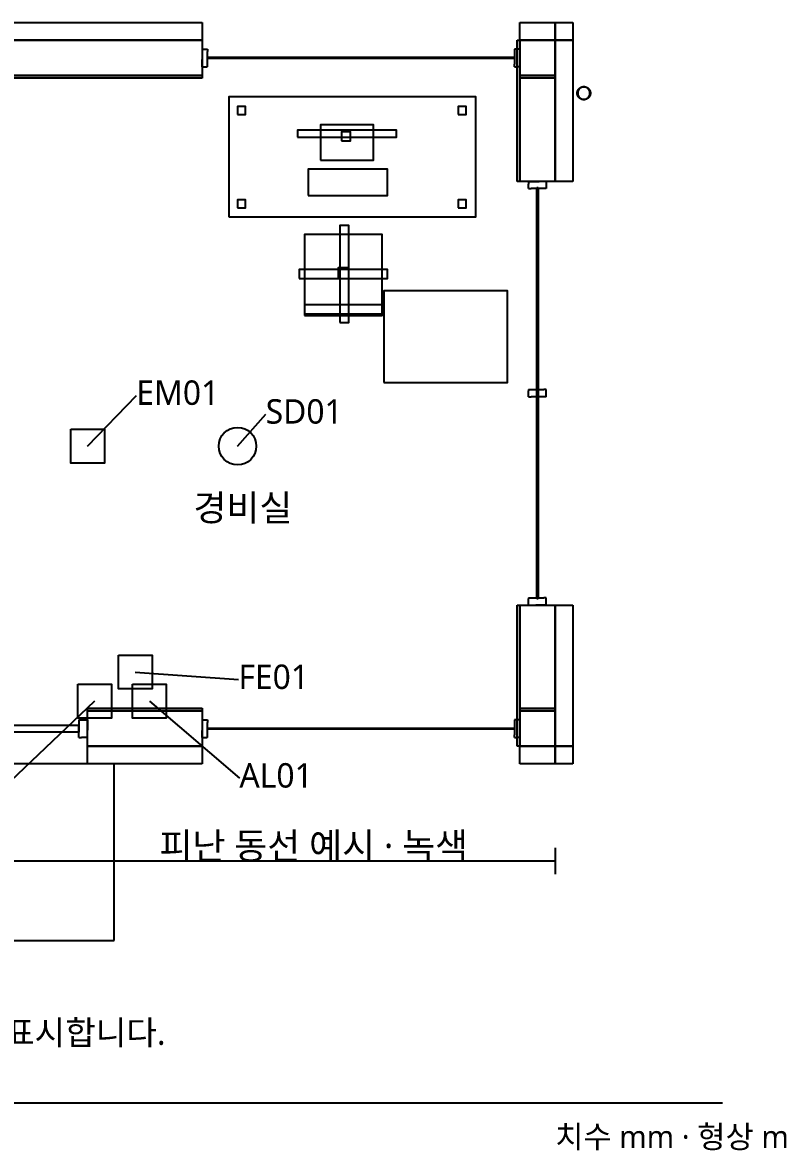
# Model space of a CAD drawing. Header units: millimetres. Extents: x 10 to 9941, y -2504 to 5614.
# Drawn here: x 5870 to 9941, y -2503 to 3504 of the extents above; entities that cross this region are included whole.
import ezdxf

# ---------------------------------------------------------------- set-up
doc = ezdxf.new("R2010")
doc.units = ezdxf.units.MM
for name, color, linetype in [('BUILDING', 8, 'Continuous'), ('CIRCUIT', 3, 'Continuous'), ('LIGHT', 2, 'Continuous'), ('POWER', 4, 'Continuous'), ('TEXT', 7, 'Continuous')]:
    doc.layers.add(name, color=color, linetype=linetype)
doc.styles.add('KOREAN', font='malgun.ttf')

msp = doc.modelspace()

# ---------------------------------------------------------------- linework, layer by layer
at = {"layer": 'BUILDING'}
for points in [[(6969, 2470), (8285, 2470), (8285, 3109.2), (6969, 3109.2)], [(7016, 3015.2), (7058.3, 3015.2), (7058.3, 3057.5), (7016, 3057.5)], [(8191, 3015.2), (8233.3, 3015.2), (8233.3, 3057.5), (8191, 3057.5)], [(7457.8, 2770.8), (7739.8, 2770.8), (7739.8, 2958.8), (7457.8, 2958.8)], [(7335.6, 2893), (7862, 2893), (7862, 2930.6), (7335.6, 2930.6)], [(7570.6, 2874.2), (7617.6, 2874.2), (7617.6, 2921.2), (7570.6, 2921.2)], [(7392, 2582.8), (7815, 2582.8), (7815, 2723.8), (7392, 2723.8)], [(7016, 2517), (7058.3, 2517), (7058.3, 2559.3), (7016, 2559.3)], [(8191, 2517), (8233.3, 2517), (8233.3, 2559.3), (8191, 2559.3)], [(7561.2, 1906), (7608.2, 1906), (7608.2, 2423), (7561.2, 2423)], [(7373.2, 1953), (7786.8, 1953), (7786.8, 2376), (7373.2, 2376)], [(7345, 2141), (7815, 2141), (7815, 2188), (7345, 2188)], [(7551.8, 2141), (7608.2, 2141), (7608.2, 2197.4), (7551.8, 2197.4)], [(7796.2, 1586.4), (8454.2, 1586.4), (8454.2, 2075.2), (7796.2, 2075.2)], [(7373.2, 1943.6), (7786.8, 1943.6), (7786.8, 2000), (7373.2, 2000)]]:
    msp.add_lwpolyline(points, close=True, dxfattribs=at)
at = {"layer": 'CIRCUIT'}
for p, q in [((5593.2, 3504), (6828, 3504)), ((6828, 3504), (6828, 3458.4)), ((8520, 3504), (8611.2, 3504)), ((8520, 3455.6), (8520, 3504)), ((8611.2, 3504), (8708, 3504)), ((8708, 3504), (8708, 3458.4)), ((8708, 3504), (8753.6, 3504)), ((8708, 3455.6), (8708, 3504)), ((8753.6, 3504), (8802, 3504)), ((8802, 3504), (8802, 3458.4)), ((6828, 3458.4), (6828, 3410)), ((8520, 3410), (8520, 3455.6)), ((8708, 3458.4), (8708, 3410)), ((8708, 3410), (8708, 3455.6)), ((8802, 3458.4), (8802, 3410)), ((5609.9, 3410), (6828, 3410)), ((6828, 3410), (5665.8, 3410)), ((6828, 3410), (6828, 3317.5)), ((8505.9, 3410), (8512.7, 3410)), ((8505.9, 3022.1), (8505.9, 3410)), ((8512.7, 3410), (8520, 3410)), ((8520, 3410), (8612.5, 3410)), ((8520, 3314.5), (8520, 3410)), ((8520, 3410), (8612.5, 3410)), ((8520, 3027.8), (8520, 3410)), ((8616.8, 3410), (8520, 3410)), ((8520, 3410), (8520, 3045.9)), ((8612.5, 3410), (8708, 3410)), ((8612.5, 3410), (8708, 3410)), ((8708, 3410), (8616.8, 3410)), ((8708, 3410), (8708, 3317.5)), ((8708, 3410), (8708, 3040.2)), ((8708, 3410), (8753.6, 3410)), ((8708, 3022.6), (8708, 3410)), ((8756.4, 3410), (8708, 3410)), ((8753.6, 3410), (8802, 3410)), ((8802, 3410), (8756.4, 3410)), ((8802, 3410), (8802, 3045.4)), ((6828, 3363), (6852.2, 3363)), ((6828, 3363), (6828, 3306.6)), ((6828, 3317.5), (6828, 3222)), ((6828, 3269), (6828, 3306.6)), ((6852.2, 3363), (6856.2, 3363)), ((6856.2, 3363), (6856.2, 3349.2)), ((6856.2, 3269), (6856.2, 3349.2)), ((6860.9, 3318.8), (7503.4, 3318.8)), ((6860.9, 3315.4), (6860.9, 3318.8)), ((6860.9, 3313.2), (6860.9, 3315.4)), ((7844.6, 3313.2), (6860.9, 3313.2)), ((7503.4, 3318.8), (8487.1, 3318.8)), ((8487.1, 3313.2), (7844.6, 3313.2)), ((8487.1, 3318.8), (8487.1, 3316.6)), ((8487.1, 3316.6), (8487.1, 3313.2)), ((8508.5, 3363), (8491.8, 3363)), ((8491.8, 3363), (8491.8, 3282.8)), ((8520, 3363), (8508.5, 3363)), ((8520, 3363), (8520, 3325.4)), ((8520, 3269), (8520, 3325.4)), ((8520, 3222), (8520, 3314.5)), ((8708, 3317.5), (8708, 3222)), ((6828, 3269), (6852.2, 3269)), ((6856.2, 3269), (6852.2, 3269)), ((8491.8, 3269), (8491.8, 3282.8)), ((8491.8, 3269), (8508.5, 3269)), ((8520, 3269), (8508.5, 3269)), ((5591.6, 3222), (6828, 3222)), ((6828, 3222), (5649.1, 3222)), ((6828, 3207.9), (5667.4, 3207.9)), ((6828, 3222), (6828, 3215.2)), ((6828, 3215.2), (6828, 3207.9)), ((8615.5, 3222), (8520, 3222)), ((8520, 3222), (8611, 3222)), ((8520, 3214.7), (8520, 3222)), ((8520, 3207.9), (8520, 3214.7)), ((8617, 3207.9), (8520, 3207.9)), ((8611, 3222), (8708, 3222)), ((8708, 3222), (8615.5, 3222)), ((8708, 3207.9), (8617, 3207.9)), ((8708, 3222), (8708, 3215.2)), ((8708, 3215.2), (8708, 3207.9)), ((8825.5, 3128), (8825.6, 3130.2)), ((8825.7, 3125.6), (8825.5, 3128)), ((8825.6, 3130.2), (8825.8, 3132.6)), ((8825.8, 3123.4), (8825.7, 3125.6)), ((8825.8, 3132.6), (8826.2, 3134.8)), ((8826.2, 3134.8), (8826.7, 3137.1)), ((8826.7, 3137.1), (8827.4, 3139.2)), ((8827.4, 3139.2), (8828.2, 3141.5)), ((8828.2, 3141.5), (8829.2, 3143.5)), ((8828.5, 3130.2), (8828.3, 3128)), ((8828.3, 3128), (8828.5, 3125.9)), ((8828.6, 3132.2), (8828.5, 3130.2)), ((8828.5, 3125.9), (8828.6, 3123.8)), ((8829, 3134.4), (8828.6, 3132.2)), ((8828.6, 3123.8), (8829, 3121.7)), ((8829.4, 3136.4), (8829, 3134.4)), ((8829.2, 3143.5), (8830.2, 3145.6)), ((8830.1, 3138.5), (8829.4, 3136.4)), ((8830.8, 3140.4), (8830.1, 3138.5)), ((8830.2, 3145.6), (8831.5, 3147.5)), ((8831.8, 3142.4), (8830.8, 3140.4)), ((8831.5, 3147.5), (8832.8, 3149.5)), ((8832.7, 3144.2), (8831.8, 3142.4)), ((8833.9, 3146), (8832.7, 3144.2)), ((8832.8, 3149.5), (8834.3, 3151.1)), ((8835, 3147.7), (8833.9, 3146)), ((8834.3, 3151.1), (8835.8, 3152.9)), ((8836.5, 3149.4), (8835, 3147.7)), ((8835.8, 3152.9), (8837.5, 3154.4)), ((8837.8, 3150.9), (8836.5, 3149.4)), ((8837.5, 3154.4), (8839.3, 3156)), ((8839.5, 3152.4), (8837.8, 3150.9)), ((8839.3, 3156), (8841.1, 3157.2)), ((8841, 3153.7), (8839.5, 3152.4)), ((8842.8, 3154.9), (8841, 3153.7)), ((8841.1, 3157.2), (8843.1, 3158.5)), ((8844.5, 3156.1), (8842.8, 3154.9)), ((8843.1, 3158.5), (8845.1, 3159.5)), ((8846.5, 3157.1), (8844.5, 3156.1)), ((8845.1, 3159.5), (8847.3, 3160.6)), ((8848.3, 3158), (8846.5, 3157.1)), ((8847.3, 3160.6), (8849.4, 3161.3)), ((8850.4, 3158.7), (8848.3, 3158)), ((8849.4, 3161.3), (8851.6, 3162)), ((8852.4, 3159.3), (8850.4, 3158.7)), ((8851.6, 3162), (8853.8, 3162.5)), ((8854.5, 3159.8), (8852.4, 3159.3)), ((8853.8, 3162.5), (8856.1, 3162.9)), ((8856.5, 3160.2), (8854.5, 3159.8)), ((8856.1, 3162.9), (8858.4, 3163.1)), ((8858.7, 3160.3), (8856.5, 3160.2)), ((8858.4, 3163.1), (8860.8, 3163.2)), ((8860.8, 3160.4), (8858.7, 3160.3)), ((8860.8, 3163.2), (8863, 3163.1)), ((8862.9, 3160.3), (8860.8, 3160.4)), ((8865, 3160.2), (8862.9, 3160.3)), ((8863, 3163.1), (8865.4, 3162.9)), ((8867.1, 3159.7), (8865, 3160.2)), ((8865.4, 3162.9), (8867.5, 3162.5)), ((8869.1, 3159.3), (8867.1, 3159.7)), ((8867.5, 3162.5), (8869.9, 3162)), ((8871.2, 3158.6), (8869.1, 3159.3)), ((8869.9, 3162), (8872, 3161.3)), ((8873.2, 3158), (8871.2, 3158.6)), ((8872, 3161.3), (8874.2, 3160.6)), ((8875.1, 3157), (8873.2, 3158)), ((8874.2, 3160.6), (8876.2, 3159.6)), ((8877, 3156.1), (8875.1, 3157)), ((8876.2, 3159.6), (8878.4, 3158.5)), ((8878.8, 3154.9), (8877, 3156.1)), ((8878.4, 3158.5), (8880.2, 3157.3)), ((8880.5, 3153.7), (8878.8, 3154.9)), ((8880.2, 3157.3), (8882.2, 3156)), ((8882.1, 3152.3), (8880.5, 3153.7)), ((8883.7, 3150.9), (8882.1, 3152.3)), ((8882.2, 3156), (8883.9, 3154.5)), ((8885.1, 3149.3), (8883.7, 3150.9)), ((8883.9, 3154.5), (8885.7, 3152.9)), ((8886.5, 3147.7), (8885.1, 3149.3)), ((8885.7, 3152.9), (8887.1, 3151.2)), ((8887.7, 3145.9), (8886.5, 3147.7)), ((8887.1, 3151.2), (8888.7, 3149.5)), ((8888.8, 3144.2), (8887.7, 3145.9)), ((8888.7, 3149.5), (8890, 3147.6)), ((8889.8, 3142.3), (8888.8, 3144.2)), ((8890.7, 3140.4), (8889.8, 3142.3)), ((8890, 3147.6), (8891.3, 3145.6)), ((8891.4, 3138.3), (8890.7, 3140.4)), ((8891.3, 3145.6), (8892.3, 3143.6)), ((8892.1, 3136.4), (8891.4, 3138.3)), ((8892.5, 3134.3), (8892.1, 3136.4)), ((8892.3, 3143.6), (8893.3, 3141.5)), ((8892.9, 3132.2), (8892.5, 3134.3)), ((8892.5, 3121.6), (8892.9, 3123.8)), ((8893, 3130.1), (8892.9, 3132.2)), ((8892.9, 3123.8), (8893, 3125.8)), ((8893.2, 3128), (8893, 3130.1)), ((8893, 3125.8), (8893.2, 3128)), ((8893.3, 3141.5), (8894, 3139.4)), ((8894, 3139.4), (8894.8, 3137.1)), ((8894.8, 3137.1), (8895.2, 3134.9)), ((8895.2, 3134.9), (8895.7, 3132.6)), ((8895.7, 3132.6), (8895.8, 3130.4)), ((8895.9, 3125.8), (8895.7, 3123.4)), ((8895.8, 3130.4), (8896, 3128)), ((8896, 3128), (8895.9, 3125.8)), ((8826.3, 3121.1), (8825.8, 3123.4)), ((8826.7, 3118.9), (8826.3, 3121.1)), ((8827.5, 3116.6), (8826.7, 3118.9)), ((8828.2, 3114.5), (8827.5, 3116.6)), ((8829.2, 3112.4), (8828.2, 3114.5)), ((8829, 3121.7), (8829.4, 3119.6)), ((8830.2, 3110.4), (8829.2, 3112.4)), ((8829.4, 3119.6), (8830.1, 3117.7)), ((8830.1, 3117.7), (8830.8, 3115.6)), ((8831.5, 3108.4), (8830.2, 3110.4)), ((8830.8, 3115.6), (8831.7, 3113.7)), ((8832.8, 3106.5), (8831.5, 3108.4)), ((8831.7, 3113.7), (8832.7, 3111.8)), ((8832.7, 3111.8), (8833.8, 3110.1)), ((8834.4, 3104.8), (8832.8, 3106.5)), ((8833.8, 3110.1), (8835, 3108.3)), ((8835.8, 3103.1), (8834.4, 3104.8)), ((8835, 3108.3), (8836.4, 3106.7)), ((8837.6, 3101.5), (8835.8, 3103.1)), ((8836.4, 3106.7), (8837.8, 3105.1)), ((8839.3, 3100), (8837.6, 3101.5)), ((8837.8, 3105.1), (8839.4, 3103.7)), ((8841.3, 3098.7), (8839.3, 3100)), ((8839.4, 3103.7), (8841, 3102.3)), ((8841, 3102.3), (8842.7, 3101.1)), ((8843.1, 3097.5), (8841.3, 3098.7)), ((8842.7, 3101.1), (8844.5, 3099.9)), ((8845.3, 3096.4), (8843.1, 3097.5)), ((8844.5, 3099.9), (8846.4, 3099)), ((8847.3, 3095.4), (8845.3, 3096.4)), ((8846.4, 3099), (8848.3, 3098)), ((8849.5, 3094.7), (8847.3, 3095.4)), ((8848.3, 3098), (8850.3, 3097.4)), ((8851.6, 3094), (8849.5, 3094.7)), ((8850.3, 3097.4), (8852.4, 3096.7)), ((8854, 3093.5), (8851.6, 3094)), ((8852.4, 3096.7), (8854.4, 3096.3)), ((8856.1, 3093.1), (8854, 3093.5)), ((8854.4, 3096.3), (8856.5, 3095.8)), ((8858.5, 3092.9), (8856.1, 3093.1)), ((8856.5, 3095.8), (8858.6, 3095.7)), ((8860.8, 3092.7), (8858.5, 3092.9)), ((8858.6, 3095.7), (8860.8, 3095.6)), ((8860.8, 3095.6), (8862.8, 3095.7)), ((8863.1, 3092.9), (8860.8, 3092.7)), ((8862.8, 3095.7), (8865, 3095.8)), ((8865.4, 3093.1), (8863.1, 3092.9)), ((8865, 3095.8), (8867, 3096.2)), ((8867.7, 3093.5), (8865.4, 3093.1)), ((8867, 3096.2), (8869.1, 3096.7)), ((8869.9, 3094), (8867.7, 3093.5)), ((8869.1, 3096.7), (8871.1, 3097.3)), ((8872.1, 3094.7), (8869.9, 3094)), ((8871.1, 3097.3), (8873.2, 3098)), ((8874.2, 3095.4), (8872.1, 3094.7)), ((8873.2, 3098), (8875, 3098.9)), ((8876.4, 3096.5), (8874.2, 3095.4)), ((8875, 3098.9), (8877, 3099.9)), ((8878.4, 3097.5), (8876.4, 3096.5)), ((8877, 3099.9), (8878.7, 3101.1)), ((8880.4, 3098.8), (8878.4, 3097.5)), ((8878.7, 3101.1), (8880.5, 3102.3)), ((8882.2, 3100), (8880.4, 3098.8)), ((8880.5, 3102.3), (8882, 3103.6)), ((8882, 3103.6), (8883.7, 3105.1)), ((8884, 3101.6), (8882.2, 3100)), ((8883.7, 3105.1), (8885, 3106.6)), ((8885.7, 3103.1), (8884, 3101.6)), ((8885, 3106.6), (8886.5, 3108.3)), ((8887.2, 3104.9), (8885.7, 3103.1)), ((8886.5, 3108.3), (8887.6, 3110)), ((8888.7, 3106.5), (8887.2, 3104.9)), ((8887.6, 3110), (8888.8, 3111.8)), ((8890, 3108.5), (8888.7, 3106.5)), ((8888.8, 3111.8), (8889.7, 3113.6)), ((8889.7, 3113.6), (8890.7, 3115.6)), ((8891.3, 3110.4), (8890, 3108.5)), ((8890.7, 3115.6), (8891.4, 3117.5)), ((8892.3, 3112.5), (8891.3, 3110.4)), ((8891.4, 3117.5), (8892.1, 3119.6)), ((8892.1, 3119.6), (8892.5, 3121.6)), ((8893.3, 3114.5), (8892.3, 3112.5)), ((8894.1, 3116.8), (8893.3, 3114.5)), ((8894.8, 3118.9), (8894.1, 3116.8)), ((8895.3, 3121.2), (8894.8, 3118.9)), ((8895.7, 3123.4), (8895.3, 3121.2)), ((8505.9, 2658), (8505.9, 3022.1)), ((8520, 3045.9), (8520, 2658)), ((8520, 2658), (8520, 3027.8)), ((8708, 3040.2), (8708, 2658)), ((8708, 2658), (8708, 3022.6)), ((8802, 3045.4), (8802, 2658)), ((8513.2, 2658), (8505.9, 2658)), ((8520, 2658), (8513.2, 2658)), ((8615.5, 2658), (8520, 2658)), ((8567, 2658), (8567, 2642.5)), ((8567, 2658), (8623.4, 2658)), ((8708, 2658), (8615.5, 2658)), ((8661, 2658), (8623.4, 2658)), ((8661, 2658), (8661, 2642.5)), ((8756.4, 2658), (8708, 2658)), ((8802, 2658), (8756.4, 2658)), ((8567, 2620.4), (8567, 2642.5)), ((8567, 2620.4), (8581, 2620.4)), ((8661, 2620.4), (8581, 2620.4)), ((8611.2, 2625.1), (8613.4, 2625.1)), ((8611.2, 1300.3), (8611.2, 2625.1)), ((8613.4, 2625.1), (8616.8, 2625.1)), ((8616.8, 2625.1), (8616.8, 1759.7)), ((8661, 2642.5), (8661, 2620.4)), ((8616.8, 1759.7), (8616.8, 434.9)), ((6217, 1248), (6477, 1518)), ((8567, 1548.9), (8567, 1543.3)), ((8567, 1548.9), (8647, 1548.9)), ((8567, 1511.3), (8567, 1543.3)), ((8567, 1511.3), (8581, 1511.3)), ((8661, 1511.3), (8581, 1511.3)), ((8661, 1548.9), (8647, 1548.9)), ((8661, 1543.3), (8661, 1548.9)), ((8661, 1511.3), (8661, 1543.3)), ((7016, 1248), (7166, 1418)), ((8611.2, 434.9), (8611.2, 1300.3)), ((8567, 439.6), (8567, 434.2)), ((8567, 439.6), (8647, 439.6)), ((8567, 402), (8567, 434.2)), ((8614.6, 434.9), (8611.2, 434.9)), ((8616.8, 434.9), (8614.6, 434.9)), ((8661, 439.6), (8647, 439.6)), ((8661, 434.2), (8661, 439.6)), ((8661, 402), (8661, 434.2)), ((8505.9, 402), (8512.7, 402)), ((8505.9, 14.1), (8505.9, 402)), ((8512.7, 402), (8520, 402)), ((8520, 402), (8612.5, 402)), ((8520, 19.8), (8520, 402)), ((8520, 402), (8520, 37.9)), ((8567, 402), (8604.6, 402)), ((8661, 402), (8604.6, 402)), ((8612.5, 402), (8708, 402)), ((8708, 402), (8708, 32.2)), ((8708, 402), (8753.6, 402)), ((8708, 14.6), (8708, 402)), ((8753.6, 402), (8802, 402)), ((8802, 402), (8802, 37.4)), ((6470.8, 44.8), (7020.8, 4.8)), ((8505.9, -350), (8505.9, 14.1)), ((8520, 37.9), (8520, -350)), ((8520, -350), (8520, 19.8)), ((8708, 32.2), (8708, -350)), ((8708, -350), (8708, 14.6)), ((8802, 37.4), (8802, -350)), ((6254.6, -110.3), (5304.6, -1010.3)), ((6546, -110.3), (7026, -520.3)), ((6217, -147.9), (6512.8, -147.9)), ((6217, -155.2), (6217, -147.9)), ((6217, -162), (6217, -155.2)), ((6217, -162), (6517.5, -162)), ((6217, -257.5), (6217, -162)), ((6532.2, -162), (6217, -162)), ((6512.8, -147.9), (6828, -147.9)), ((6517.5, -162), (6828, -162)), ((6828, -162), (6532.2, -162)), ((6828, -147.9), (6828, -154.7)), ((6828, -154.7), (6828, -162)), ((6828, -162), (6828, -254.5)), ((8520, -147.9), (8611, -147.9)), ((8520, -155.2), (8520, -147.9)), ((8520, -162), (8520, -155.2)), ((8520, -162), (8612.5, -162)), ((8520, -257.5), (8520, -162)), ((8617, -162), (8520, -162)), ((8611, -147.9), (8708, -147.9)), ((8612.5, -162), (8708, -162)), ((8708, -162), (8617, -162)), ((8708, -147.9), (8708, -154.7)), ((8708, -154.7), (8708, -162)), ((8708, -162), (8708, -254.5)), ((5324, -237.2), (5903.8, -237.2)), ((5903.8, -237.2), (6170, -237.2)), ((6170, -209), (6184.4, -209)), ((6170, -209), (6170, -238.6)), ((6170, -237.2), (6170, -263)), ((6170, -303), (6170, -238.6)), ((6184.4, -209), (6217, -209)), ((6217, -209), (6217, -263.7)), ((6828, -209), (6852.2, -209)), ((6828, -209), (6828, -265.4)), ((6852.2, -209), (6856.2, -209)), ((6856.2, -209), (6856.2, -222.8)), ((6856.2, -303), (6856.2, -222.8)), ((8508.5, -209), (8491.8, -209)), ((8491.8, -209), (8491.8, -289.2)), ((8520, -209), (8508.5, -209)), ((8520, -209), (8520, -246.6)), ((6170, -274.8), (5590.2, -274.8)), ((6170, -263), (6170, -274.8)), ((6217, -350), (6217, -257.5)), ((6217, -303), (6217, -263.7)), ((6828, -254.5), (6828, -350)), ((6828, -303), (6828, -265.4)), ((6860.9, -253.2), (7503.4, -253.2)), ((6860.9, -256.6), (6860.9, -253.2)), ((6860.9, -258.8), (6860.9, -256.6)), ((7844.6, -258.8), (6860.9, -258.8)), ((7503.4, -253.2), (8487.1, -253.2)), ((8487.1, -258.8), (7844.6, -258.8)), ((8487.1, -253.2), (8487.1, -255.4)), ((8487.1, -255.4), (8487.1, -258.8)), ((8491.8, -303), (8491.8, -289.2)), ((8520, -303), (8520, -246.6)), ((8520, -350), (8520, -257.5)), ((8708, -254.5), (8708, -350)), ((6170, -303), (6184.4, -303)), ((6217, -303), (6184.4, -303)), ((6527.5, -350), (6217, -350)), ((6217, -350), (6513.2, -350)), ((6217, -398.4), (6217, -350)), ((6513.2, -350), (6828, -350)), ((6828, -350), (6527.5, -350)), ((6828, -303), (6852.2, -303)), ((6828, -350), (6828, -395.6)), ((6856.2, -303), (6852.2, -303)), ((8491.8, -303), (8508.5, -303)), ((8513.2, -350), (8505.9, -350)), ((8520, -303), (8508.5, -303)), ((8520, -350), (8513.2, -350)), ((8615.5, -350), (8520, -350)), ((8615.5, -350), (8520, -350)), ((8520, -350), (8611.2, -350)), ((8520, -398.4), (8520, -350)), ((8611.2, -350), (8708, -350)), ((8708, -350), (8615.5, -350)), ((8708, -350), (8615.5, -350)), ((8708, -350), (8708, -395.6)), ((8756.4, -350), (8708, -350)), ((8708, -350), (8753.6, -350)), ((8708, -398.4), (8708, -350)), ((8753.6, -350), (8802, -350)), ((8802, -350), (8756.4, -350)), ((8802, -350), (8802, -395.6)), ((6217, -444), (6217, -398.4)), ((6828, -395.6), (6828, -444)), ((8520, -444), (8520, -398.4)), ((8708, -395.6), (8708, -444)), ((8708, -444), (8708, -398.4)), ((8802, -395.6), (8802, -444)), ((6358, -444), (5136, -444)), ((6531.8, -444), (6217, -444)), ((6358, -1384), (6358, -444)), ((6828, -444), (6531.8, -444)), ((8616.8, -444), (8520, -444)), ((8708, -444), (8616.8, -444)), ((8756.4, -444), (8708, -444)), ((8802, -444), (8756.4, -444)), ((8708, -891), (8708, -1031)), ((1000, -961), (8708, -961)), ((5136, -1384), (6358, -1384)), ((400, -2250), (9600, -2250))]:
    msp.add_line(p, q, dxfattribs=at)
at = {"layer": 'LIGHT'}
msp.add_circle((7016, 1248), 100, dxfattribs=at)
at = {"layer": 'POWER'}
for points in [[(6127, 1338), (6307, 1338), (6307, 1158), (6127, 1158)], [(6380.8, 134.8), (6560.8, 134.8), (6560.8, -45.2), (6380.8, -45.2)], [(6164.6, -20.3), (6344.6, -20.3), (6344.6, -200.3), (6164.6, -200.3)], [(6456, -20.3), (6636, -20.3), (6636, -200.3), (6456, -200.3)]]:
    msp.add_lwpolyline(points, close=True, dxfattribs=at)

# ---------------------------------------------------------------- texts
at = {"layer": 'TEXT', "style": 'KOREAN'}
for s, height, p in [('EM01', 130, (6477, 1468)), ('SD01', 130, (7166, 1368)), ('경비실', 140, (6780.9, 850)), ('FE01', 130, (7020.8, -45.2)), ('AL01', 130, (7026, -570.3)), ('피난 동선 예시 · 녹색', 140, (6600, -950)), ('소방전기는 별도 회로로 학습 · 이 도면은 기구 배치와 피난 동선을 표시합니다.', 130, (1000, -1940)), ('치수 mm · 형상 m', 120, (8708, -2490))]:
    msp.add_text(s, height=height, dxfattribs=at).set_placement(p)

doc.saveas('drawing.dxf')
